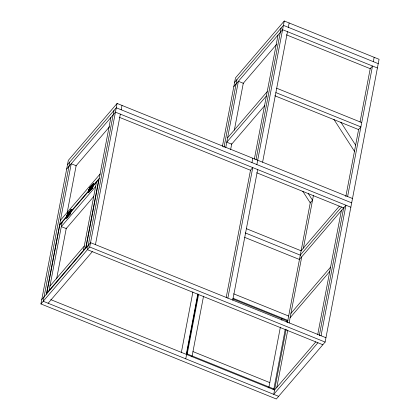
<?xml version="1.0" encoding="UTF-8"?>
<svg xmlns="http://www.w3.org/2000/svg" width="420" height="420" viewBox="0 0 420 420"><rect width="100%" height="100%" fill="white"/><g stroke="black" fill="none" stroke-linecap="round" stroke-linejoin="round"><path stroke-width="0.63" d="M66.68 215.618L66.554 215.964M88.783 189.819L88.657 190.171L89.035 190.318L70.697 211.712L70.754 211.276M92.421 185.588L92.799 185.43M92.715 185.887L93.124 185.819L93.025 185.493M67.909 213.665C68.061 214.074 67.289 213.638 68.035 213.701M70.171 213.581L70.145 213.938L70.088 213.659M89.093 189.809L89.444 187.966L93.513 183.619L89.717 188.223L89.859 187.73L89.492 189.158M90.951 189.494L90.846 189.614M222.401 146.422L235.468 77.931L284.251 21L379.066 59.288L325.122 342.069L276.339 399L40.934 303.938L68.318 160.372L117.101 103.446L352.511 198.503M69.778 162.057L43.218 301.271L278.628 396.333M46.337 294.252L71.232 163.737L76.136 165.716L67.184 212.651M49.14 290.414L62.144 222.259M66.512 218.111L66.864 216.269L70.675 211.822L70.324 213.665L66.512 218.111L70.576 213.77L71.405 209.417L67.342 213.759L67.105 214.988M66.764 218.216L67.184 216.038M56.621 278.891L66.313 228.097M70.802 211.155L71.153 209.312M88.877 190.076L91.371 187.346M88.615 192.318L88.967 190.475L92.778 186.023L92.426 187.866L88.615 192.318L92.683 187.971L93.513 183.619M88.872 192.418L89.287 190.244M93.256 183.519C94.369 184.942 91.093 185.462 92.93 186.002C93.97 185.399 91.98 184.559 92.468 185.719M83.444 250.388L96.442 182.228M85.974 248L110.87 117.485M113.988 110.465L87.428 249.679L322.838 344.741M40.934 303.938L89.717 247.013L117.101 103.446M95.45 244.64L120.346 114.124M121.175 109.778L122.005 105.425M181.372 352.375L192.901 291.937M224.012 147.284L236.922 79.611M186.275 354.354L197.804 293.916M225.75 147.515L238.382 81.291L243.285 83.276L234.334 130.205M185.766 358.832L198.061 294.378M186.47 354.848L187.231 353.96L198.639 294.157M230.654 149.494L231.756 143.708M203.542 296.142L192.134 355.94L191.373 356.827M226.191 297.565L250.478 170.268L252.761 167.596L227.866 298.111M251.958 162.587L252.788 158.235M254.347 159.122L278.019 35.038M256.022 159.668L281.132 28.019M256.861 164.566L284.251 21M232.769 300.095L257.67 169.575M262.6 162.199L287.495 31.684M288.325 27.332L289.154 22.979M280.376 327.164L268.968 386.967L268.207 387.854M281.726 320.093L281.972 318.806M273.11 389.834L273.871 388.946L285.28 329.149M286.629 322.072L286.876 320.786L232.953 299.014M286.141 329.254L273.725 394.349L317.935 342.757M287.432 322.492L310.433 201.92M276.838 387.334L287.758 330.11M289.102 323.038L301.739 256.814M303.397 248.115L313.472 195.295M317.704 334.645L341.371 210.562M319.284 335.669L343.749 207.412M345.812 196.623L358.685 129.113M360.034 122.042L370.309 68.192M321.048 335.743L345.944 205.222L299.45 259.486M347.608 196.523L372.503 66.008L370.214 68.675M373.333 61.656L374.162 57.309M69.232 212.189L69.242 211.816L69.195 212.142M70.786 210.43L70.76 210.515M92.867 184.763L92.899 184.684M70.004 213.738C69.72 213.602 70.025 213.827 70.25 213.628M90.92 187.247L91.371 187.619M67.951 213.78L68.035 214.326L68.539 214.468M68.665 215.518L68.749 215.266M67.919 213.843L68.261 213.701M91.77 186.281L92.132 186.732M89.885 189.352L89.376 189.084L89.891 189.163M89.198 190.402C88.662 191.163 87.869 189.677 88.841 189.688M90.017 189.441C89.234 190.129 88.94 188.218 89.906 188.958M67.489 164.724L116.272 107.793L351.682 202.855M66.659 169.076L115.442 112.145L350.852 207.207M75.978 165.905L109.557 126.714M60.443 220.295L100.081 174.037M71.405 209.417L67.342 213.759M66.507 215.77L70.319 211.318M90.652 188.276L90.311 188.044L88.615 189.971L89.145 190.186M91.576 186.512L92.689 185.63M66.617 215.623L67.667 214.652M69.358 212.672L70.203 211.685M88.924 189.845L90.615 187.866M91.466 186.879L92.736 185.393M66.99 215.602L68.513 213.822M69.274 212.935L70.088 212.084M89.859 188.916L90.62 188.029M67.153 215.618L70.586 211.428L70.849 211.533M59.614 224.642L66.434 216.689M92.431 186.349L99.251 178.39M66.801 216.82L59.855 224.926L46.856 293.081L85.727 247.716L98.732 179.56L91.361 188.16M70.612 212.373L90.09 189.641M95.613 186.58L61.315 226.606L66.218 228.585L93.744 196.466M49.975 286.062L84.273 246.036M41.764 299.591L90.547 242.66L325.952 337.722M234.638 82.278L283.421 25.352L378.236 63.641M48.121 303.25L92.332 251.659M233.809 86.63L282.592 29.699L377.407 67.987M243.122 83.459L276.707 44.273M227.593 137.849L267.23 91.597M266.401 95.944L226.763 142.202L231.667 144.181L264.91 105.389M301.108 250.782L339.365 206.136M300.279 255.134L341.512 207.018M290.95 313.373L330.582 267.12M286.687 321.725L287.831 320.392M290.12 317.725L329.752 271.467M315.788 341.88L274.554 390.002L50.741 299.623M92.248 186.842L91.513 186.454L92.19 186.291M91.481 187.735L90.752 187.346L91.429 187.178M90.61 188.512L90.184 188.391L90.311 188.044M70.03 212.525L69.557 212.21L70.072 212.289M69.269 213.418L68.806 213.229L69.106 212.972M69.379 213.528L68.67 213.245L69.127 212.846M68.502 214.305L68.077 214.184L68.271 213.843M67.741 215.197L67.268 214.877L67.788 214.961M66.98 216.085L66.602 216.022M66.974 216.337L66.239 215.948L66.948 215.565M67.09 216.2L66.434 216.017L66.749 215.618M90.641 188.674L89.995 188.134L90.668 188.066M89.119 190.449L88.541 190.218L88.72 189.824M70.061 212.688L69.41 212.252L69.993 212.011M67.778 215.36L67.127 214.82L67.798 214.751M70.607 211.68C71.715 211.827 70.633 210.263 70.208 211.176C69.92 212.1 71.62 211.832 70.754 211.118M92.846 185.887L92.579 185.829M70.655 211.066L70.292 211.223L70.633 211.649M70.744 211.68L70.471 211.628M286.382 34.823L370.256 68.696M276.707 88.237L361.715 122.567M275.877 92.589L360.885 126.914L358.596 129.586L274.806 95.749M119.238 117.269L250.63 170.326M256.715 172.783L344.306 208.152M246.451 228.711L301.151 250.803M245.243 232.911L300.342 255.161M244.745 237.395L299.486 259.502M233.641 293.822L288.661 316.04M232.796 298.169L287.894 320.418M89.717 247.013L325.122 342.069M192.964 351.587L269.798 382.615M187.231 353.96L273.871 388.946M340.814 122.12L355.63 145.142M333.889 119.338L354.454 151.294M308.28 193.604L312.532 200.219L310.249 202.886L302.799 191.315M66.969 217.156L67.2 216.757L66.969 217.156M68.402 215.481L68.633 215.087L68.402 215.481M69.326 212.268L69.458 212.027L69.269 212.279M70.455 210.551L70.686 210.152L70.455 210.551M89.072 191.357L89.308 190.964L89.072 191.357M90.505 189.688L90.741 189.289L90.52 189.625M91.13 186.422L91.361 186.029L91.13 186.422M91.933 188.018L92.169 187.619L91.933 188.018M92.558 184.758L92.794 184.359L92.558 184.758"/></g></svg>
